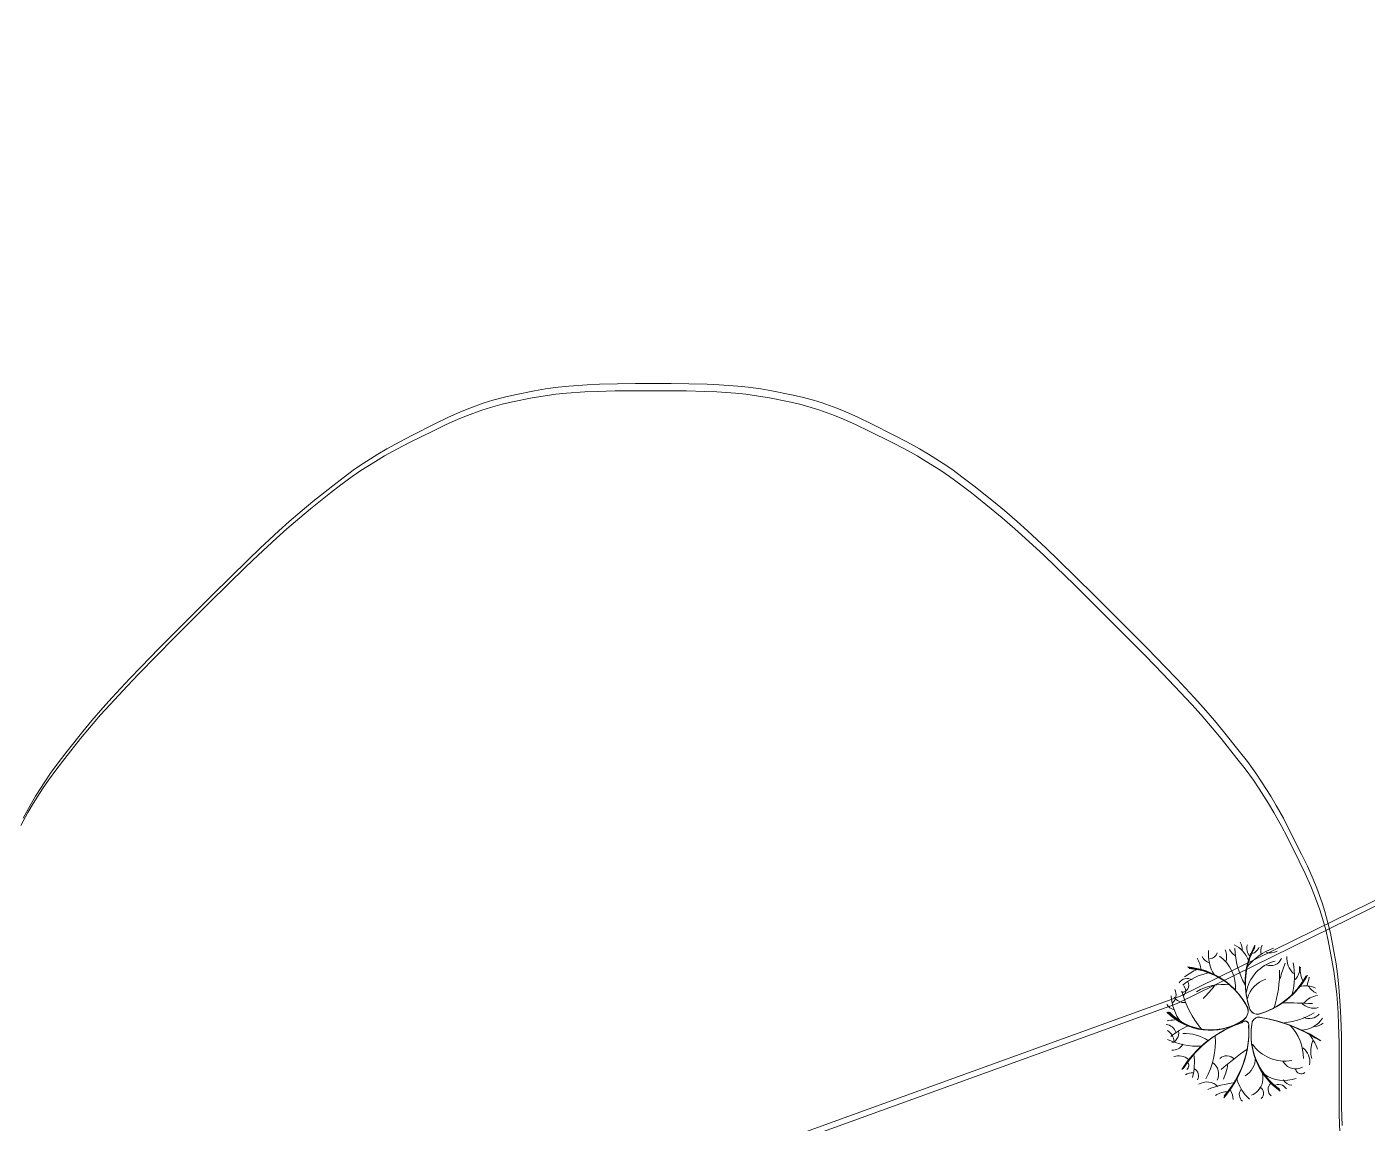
# Model space of a CAD drawing. Header units: metres. Extents: x -1097 to 1588, y -673 to 884.
# Drawn here: x 920.8 to 1008.4, y 591 to 662.7 of the extents above; entities that cross this region are included whole.
import ezdxf

# ---------------------------------------------------------------- set-up
doc = ezdxf.new("R2010")
doc.units = ezdxf.units.M
for name, color, linetype, lineweight, plot in [('TERRENO', 188, 'Continuous', 0, False), ('VEGETACION', 85, 'Continuous', 0, False), ('VISTA LEJOS', 7, 'Continuous', 0, False)]:
    doc.layers.add(name, color=color, linetype=linetype, lineweight=lineweight, plot=plot)

msp = doc.modelspace()

# ---------------------------------------------------------------- linework, layer by layer
at = {"layer": 'TERRENO'}
for points in [[(956.047, 638.773), (957.257, 638.859)], [(957.257, 638.859), (958.053, 638.898)], [(958.053, 638.898), (959.234, 638.926)], [(959.234, 638.926), (960.405, 638.936)], [(960.405, 638.936), (962.738, 638.936)], [(962.738, 638.936), (963.91, 638.926)], [(963.91, 638.926), (965.09, 638.898)], [(965.09, 638.898), (965.887, 638.859)], [(965.887, 638.859), (967.097, 638.773)], [(951.093, 637.851), (951.842, 638.053)], [(951.842, 638.053), (952.524, 638.206)], [(952.524, 638.206), (953.82, 638.466)], [(953.82, 638.466), (954.53, 638.59)], [(954.53, 638.59), (955.365, 638.706)], [(955.365, 638.706), (956.047, 638.773)], [(967.097, 638.773), (967.778, 638.706)], [(967.778, 638.706), (968.614, 638.59)], [(968.614, 638.59), (969.324, 638.466)], [(969.324, 638.466), (970.62, 638.206)], [(970.62, 638.206), (971.302, 638.053)], [(971.302, 638.053), (972.05, 637.851)], [(948.981, 637.083), (949.576, 637.323)], [(949.576, 637.323), (950.527, 637.669)], [(950.527, 637.669), (951.093, 637.851)], [(972.05, 637.851), (972.617, 637.669)], [(972.617, 637.669), (973.567, 637.323)], [(973.567, 637.323), (974.163, 637.083)], [(945.794, 635.547), (947.349, 636.325)], [(947.349, 636.325), (948.146, 636.709)], [(948.146, 636.709), (948.981, 637.083)], [(974.163, 637.083), (974.998, 636.709)], [(974.998, 636.709), (975.795, 636.325)], [(975.795, 636.325), (977.35, 635.547)], [(944.997, 635.134), (945.794, 635.547)], [(977.35, 635.547), (978.147, 635.134)], [(943.567, 634.318), (944.162, 634.673)], [(944.162, 634.673), (944.997, 635.134)], [(978.147, 635.134), (978.982, 634.673)], [(978.982, 634.673), (979.577, 634.318)], [(942.05, 633.329), (942.616, 633.713)], [(942.616, 633.713), (943.567, 634.318)], [(979.577, 634.318), (980.527, 633.713)], [(980.527, 633.713), (981.094, 633.329)], [(940.62, 632.254), (941.301, 632.782)], [(941.301, 632.782), (942.05, 633.329)], [(981.094, 633.329), (981.843, 632.782)], [(981.843, 632.782), (982.524, 632.254)], [(939.324, 631.217), (940.62, 632.254)], [(982.524, 632.254), (983.82, 631.217)], [(938.613, 630.632), (939.324, 631.217)], [(983.82, 631.217), (984.531, 630.632)], [(937.778, 629.912), (938.613, 630.632)], [(984.531, 630.632), (985.366, 629.912)], [(935.887, 628.174), (937.096, 629.297)], [(937.096, 629.297), (937.778, 629.912)], [(985.366, 629.912), (986.048, 629.297)], [(986.048, 629.297), (987.257, 628.174)], [(935.09, 627.416), (935.887, 628.174)], [(987.257, 628.174), (988.054, 627.416)], [(933.909, 626.264), (935.09, 627.416)], [(988.054, 627.416), (989.235, 626.264)], [(932.738, 625.102), (933.909, 626.264)], [(989.235, 626.264), (990.406, 625.102)], [(930.405, 622.769), (932.738, 625.102)], [(990.406, 625.102), (992.739, 622.769)], [(929.243, 621.598), (930.405, 622.769)], [(992.739, 622.769), (993.9, 621.598)], [(928.091, 620.417), (929.243, 621.598)], [(993.9, 621.598), (995.052, 620.417)], [(926.21, 618.411), (927.333, 619.62)], [(927.333, 619.62), (928.091, 620.417)], [(995.052, 620.417), (995.811, 619.62)], [(995.811, 619.62), (996.934, 618.411)], [(925.595, 617.729), (926.21, 618.411)], [(996.934, 618.411), (997.549, 617.729)], [(924.875, 616.894), (925.595, 617.729)], [(997.549, 617.729), (998.269, 616.894)], [(923.253, 614.887), (924.29, 616.183)], [(924.29, 616.183), (924.875, 616.894)], [(998.269, 616.894), (998.854, 616.183)], [(998.854, 616.183), (999.891, 614.887)], [(922.725, 614.206), (923.253, 614.887)], [(999.891, 614.887), (1000.419, 614.206)], [(921.794, 612.891), (922.178, 613.457)], [(922.178, 613.457), (922.725, 614.206)], [(1000.419, 614.206), (1000.966, 613.457)], [(1000.966, 613.457), (1001.35, 612.891)], [(921.189, 611.94), (921.794, 612.891)], [(1001.35, 612.891), (1001.955, 611.94)], [(920.834, 611.345), (921.189, 611.94)], [(1001.955, 611.94), (1002.31, 611.345)], [(920.373, 610.51), (920.834, 611.345)], [(1002.31, 611.345), (1002.771, 610.51)], [(1002.771, 610.51), (1003.184, 609.713)], [(1003.184, 609.713), (1003.961, 608.158)], [(1003.961, 608.158), (1004.345, 607.361)], [(1004.345, 607.361), (1004.72, 606.526)], [(1004.72, 606.526), (1004.96, 605.93)], [(1004.96, 605.93), (1005.305, 604.98)], [(1005.305, 604.98), (1005.488, 604.414)], [(1005.488, 604.414), (1005.689, 603.665)], [(1005.689, 603.665), (1005.843, 602.983)], [(1005.843, 602.983), (1006.102, 601.687)], [(1006.102, 601.687), (1006.227, 600.977)], [(1006.227, 600.977), (1006.342, 600.142)], [(1006.342, 600.142), (1006.409, 599.46)], [(1006.409, 599.46), (1006.496, 598.25)], [(1006.496, 598.25), (1006.534, 597.454)], [(1006.534, 597.454), (1006.563, 596.273)], [(1006.563, 596.273), (1006.573, 595.101)], [(1006.573, 595.101), (1006.573, 592.769)], [(1006.573, 592.769), (1006.582, 591.597)], [(1006.582, 591.597), (1006.611, 590.417)]]:
    msp.add_lwpolyline(points, dxfattribs=at)
at = {"layer": 'VEGETACION'}
for centre, radius, start, end in [((1000.502, 602.045), 2.478, 173.7036, -148.3047), ((998.137, 602.284), 0.479, -91.56728, -13.25791), ((998.074, 601.924), 1.142, -18.71327, 22.75469), ((1000.387, 602.916), 1.118, -152.03002, -122.6218), ((998.945, 601.066), 1.798, 19.37992, 65.0277), ((1004.916, 602.635), 5.171, -178.1326, -150.76857), ((999.382, 602.392), 0.859, -4.3751, 32.8068), ((1005.407, 600.231), 4.98, 150.73311, -161.41674), ((1005.361, 600.208), 4.93, 150.73311, -161.41674), ((1005.315, 600.186), 4.88, 150.73311, -161.41674), ((1005.269, 600.164), 4.83, 150.73311, -161.41674), ((1003.733, 598.622), 4.128, 110.7626, 140.84876), ((1001.303, 602.471), 0.769, 162.63409, -136.29004), ((1000.704, 602.765), 0.669, -85.90734, -20.27661), ((1002.442, 602.26), 0.996, 155.92672, -168.10886), ((1002.078, 603.106), 0.932, -107.81362, -62.31121), ((996.251, 596.417), 4.844, 26.48796, 85.26143), ((996.297, 596.433), 4.795, 26.48796, 85.26143), ((996.342, 596.449), 4.747, 26.48796, 85.26143), ((995.994, 600.969), 1.544, 3.18972, 33.36372), ((998.246, 602.202), 0.693, -156.82162, -102.78815), ((997.216, 599.87), 2.589, -3.53939, 53.77897), ((1003.032, 599.138), 2.577, 104.3022, 170.90645), ((1002.094, 602.095), 0.762, -113.01602, -23.05877), ((1014.185, 597.308), 11.909, 159.4444, 164.44798), ((1004.542, 601.843), 1.399, 176.66021, -133.08715), ((999.425, 600.605), 4.231, -15.51345, 12.5466), ((1003.048, 601.105), 0.937, -45.97043, 10.82679), ((1005.545, 601.04), 1.516, 172.95216, -149.54206), ((996.636, 599.851), 0.64, 60.48956, 145.85419), ((998.83, 597.017), 3.928, 101.82288, 129.17644), ((999.657, 596.212), 5.429, 115.83998, 126.04734), ((996.387, 596.464), 4.698, 26.48796, 85.26143), ((1002.325, 598.725), 1.809, 107.81898, 165.05072), ((999.896, 603.084), 5.122, -74.6311, -28.75793), ((999.886, 603.136), 5.175, -74.6311, -28.75793), ((999.877, 603.189), 5.228, -74.6311, -28.75793), ((999.868, 603.241), 5.281, -74.6311, -28.75793), ((994.842, 600.937), 7.836, -17.46106, 0.7999), ((1013.197, 598.151), 8.915, 164.22987, 167.915), ((995.182, 599.424), 0.725, -47.07267, 28.04072), ((996.289, 600.043), 0.453, -93.33701, 31.2781), ((1002.563, 601.333), 6.494, -165.07502, -140.40397), ((996.074, 599.7), 0.464, -44.35928, 41.39243), ((998.983, 596.721), 3.382, 82.68248, 120.78713), ((991.11, 605.853), 9.361, -45.38062, -38.1227), ((1004.403, 598.77), 1.25, 60.47929, 109.63062), ((1005.498, 600.536), 1.079, -151.08004, -112.5106), ((995.92, 599.145), 0.707, -150.91313, -100.79183), ((998.76, 599.543), 3.177, -176.55209, -143.32478), ((996.44, 599.69), 0.776, -147.62855, -86.12687), ((999.864, 598.377), 0.75, -59.63164, 15.52669), ((999.873, 598.373), 0.742, -59.63164, 15.52669), ((999.883, 598.369), 0.735, -59.63164, 15.52669), ((999.892, 598.365), 0.727, -59.63164, 15.52669), ((1001.245, 598.712), 0.563, -173.07958, -87.77066), ((1001.241, 598.704), 0.557, -173.07958, -87.77066), ((1001.236, 598.697), 0.551, -173.07958, -87.77066), ((1001.232, 598.69), 0.546, -173.07958, -87.77066), ((1002.485, 548.007), 50.894, 87.37064, 89.56824), ((1004.916, 599.685), 1.136, -135.59869, -75.04524), ((1005.379, 597.922), 1.474, 98.74651, 138.35503), ((998.121, 601.012), 3.908, -135.89857, -57.11055), ((996.122, 592.792), 5.002, 93.74707, 99.17852), ((998.148, 600.982), 3.869, -135.89857, -57.11055), ((998.174, 600.951), 3.83, -135.89857, -57.11055), ((998.201, 600.921), 3.791, -135.89857, -57.11055), ((1000.407, 597.454), 0.257, -16.30228, 147.70988), ((1000.411, 597.459), 0.255, -16.30228, 147.70988), ((1000.415, 597.465), 0.252, -16.30228, 147.70988), ((1000.419, 597.47), 0.249, -16.30228, 147.70988), ((1001.365, 597.465), 0.513, 97.65772, 178.47229), ((1001.371, 597.459), 0.518, 97.65772, 178.47229), ((1001.377, 597.454), 0.523, 97.65772, 178.47229), ((1001.383, 597.448), 0.529, 97.65772, 178.47229), ((999.663, 587.766), 10.337, 57.36511, 80.90644), ((999.651, 587.66), 10.444, 57.36511, 80.90644), ((999.64, 587.555), 10.55, 57.36511, 80.90644), ((999.628, 587.449), 10.657, 57.36511, 80.90644), ((1002.499, 602.254), 4.686, -83.77089, -58.78549), ((1004.046, 598.847), 1.729, -88.75849, -33.48916), ((1004.624, 598.735), 0.864, -115.4216, -41.36819), ((995.171, 596.724), 0.769, 18.89409, 82.66036), ((994.76, 596.236), 1.034, 8.04425, 54.73826), ((999.303, 591.911), 6.075, 115.36749, 127.91335), ((995.399, 596.923), 0.683, -69.96954, 9.60955), ((1002.485, 590.622), 7.338, 108.22782, 147.74131), ((1002.468, 590.695), 7.265, 108.22782, 147.74131), ((996.414, 593.944), 2.961, 56.83519, 91.41252), ((1002.452, 590.769), 7.191, 108.22782, 147.74131), ((1002.435, 590.843), 7.118, 108.22782, 147.74131), ((994.095, 597.027), 6.568, -41.36733, 3.0982), ((994.162, 597.037), 6.503, -41.36733, 3.0982), ((994.229, 597.046), 6.437, -41.36733, 3.0982), ((994.296, 597.056), 6.371, -41.36733, 3.0982), ((1005.224, 596.857), 4.415, 171.91302, -125.47822), ((1005.269, 596.846), 4.461, 171.91302, -125.47822), ((1005.315, 596.834), 4.506, 171.91302, -125.47822), ((1005.361, 596.822), 4.552, 171.91302, -125.47822), ((1001.157, 595.293), 3.076, -0.73013, 43.8737), ((1000.592, 594.007), 4.936, 22.17273, 36.25265), ((1004.954, 598.243), 0.893, -88.41127, -50.01718), ((997.41, 601.034), 4.982, -114.52649, -88.3348), ((995.707, 596.53), 0.727, -96.79827, -28.28529), ((993.628, 596.314), 4.849, -29.57381, 4.63339), ((1003.031, 597.686), 2.603, -145.13952, -79.90939), ((1003.479, 595.029), 1.176, -8.55486, 52.12792), ((1006.657, 595.723), 1.939, 158.23174, -165.94746), ((996.078, 594.488), 0.949, 47.66431, 109.67674), ((993.172, 595.001), 3.935, -14.40926, 7.68701), ((999.215, 594.79), 0.645, 40.13622, 133.63443), ((1014.245, 576.626), 23.615, 125.39643, 130.68296), ((999.731, 595.303), 1.364, -59.56021, -0.29488), ((1003.72, 595.5), 0.921, -153.69784, -60.84301), ((996.979, 593.497), 0.824, 85.75241, 124.07988), ((996.412, 594.805), 0.323, -53.97883, 45.24656), ((996.874, 594.139), 0.504, -32.20893, 60.64064), ((997.806, 594.257), 0.883, -28.0192, 56.4509), ((996.177, 595.237), 3.124, -25.03593, -6.74346), ((1000.375, 593.971), 1.211, -67.76377, 32.35032), ((1002.975, 596.185), 2.362, -123.83206, -70.74145), ((1004.089, 594.626), 0.376, -168.86426, -49.80253), ((997.927, 592.712), 1.01, 44.38432, 121.98981), ((1000.542, 586.786), 6.938, 96.61603, 111.70482), ((1002.442, 594.603), 2.646, -164.20761, -131.08209), ((1001.213, 592.988), 0.424, -52.56574, 65.23488), ((1002.487, 593.239), 0.557, 135.53373, -131.49231), ((1002.624, 592.983), 0.575, 30.68693, 123.35956), ((1003.506, 594.184), 0.676, -151.58373, -92.97242), ((999.271, 591.646), 1.434, 88.55271, 123.21343), ((998.561, 592.579), 1.079, -0.16462, 33.77667), ((1000.588, 592.898), 0.546, 143.27716, -127.66104)]:
    msp.add_arc(centre, radius, start, end, dxfattribs=at)
at = {"layer": 'VISTA LEJOS'}
for points in [[(1232.384, 715.476), (996.134, 599.316)], [(1232.233, 715.007), (995.983, 598.847)], [(920.524, 610.979), (920.984, 611.815), (921.34, 612.41), (921.944, 613.36), (922.328, 613.927), (922.876, 614.676), (923.404, 615.357), (924.44, 616.653), (925.026, 617.364), (925.746, 618.199), (926.36, 618.88), (927.484, 620.09), (928.242, 620.887), (929.394, 622.068), (930.556, 623.239), (932.889, 625.572), (934.06, 626.733), (935.241, 627.885), (936.037, 628.644), (937.247, 629.767), (937.929, 630.381), (938.764, 631.101), (939.474, 631.687), (940.77, 632.724), (941.452, 633.252), (942.201, 633.799), (942.767, 634.183), (943.718, 634.788), (944.313, 635.143), (945.148, 635.604), (945.945, 636.017), (947.5, 636.794), (948.297, 637.178), (949.132, 637.553), (949.727, 637.793), (950.678, 638.138), (951.244, 638.321), (951.993, 638.522), (952.675, 638.676), (953.971, 638.935), (954.681, 639.06), (955.516, 639.175), (956.198, 639.242), (957.407, 639.329), (958.204, 639.367), (959.385, 639.396), (960.556, 639.406), (962.889, 639.406), (964.06, 639.396), (965.241, 639.367), (966.038, 639.329), (967.248, 639.242), (967.929, 639.175), (968.764, 639.06), (969.475, 638.935), (970.771, 638.676), (971.452, 638.522), (972.201, 638.321), (972.768, 638.138), (973.718, 637.793), (974.313, 637.553), (975.149, 637.178), (975.945, 636.794), (977.501, 636.017), (978.297, 635.604), (979.133, 635.143), (979.728, 634.788), (980.678, 634.183), (981.245, 633.799), (981.993, 633.252), (982.675, 632.724), (983.971, 631.687), (984.681, 631.101), (985.517, 630.381), (986.198, 629.767), (987.408, 628.644), (988.205, 627.885), (989.386, 626.733), (990.557, 625.572), (992.89, 623.239), (994.051, 622.068), (995.203, 620.887), (995.962, 620.09), (997.085, 618.88), (997.699, 618.199), (998.419, 617.364), (999.005, 616.653), (1000.042, 615.357), (1000.57, 614.676), (1001.117, 613.927), (1001.501, 613.36), (1002.106, 612.41), (1002.461, 611.815), (1002.922, 610.979), (1003.335, 610.183), (1004.112, 608.627), (1004.496, 607.831), (1004.871, 606.995), (1005.111, 606.4), (1005.456, 605.45), (1005.639, 604.883), (1005.84, 604.135), (1005.994, 603.453), (1006.253, 602.157), (1006.378, 601.446), (1006.493, 600.611), (1006.56, 599.93), (1006.647, 598.72), (1006.685, 597.923), (1006.714, 596.742), (1006.723, 595.571), (1006.723, 593.238), (1006.733, 592.067), (1006.762, 590.886)], [(995.983, 598.847), (820.173, 535.207)], [(996.134, 599.316), (820.324, 535.676)]]:
    msp.add_lwpolyline(points, dxfattribs=at)

doc.saveas('drawing.dxf')
